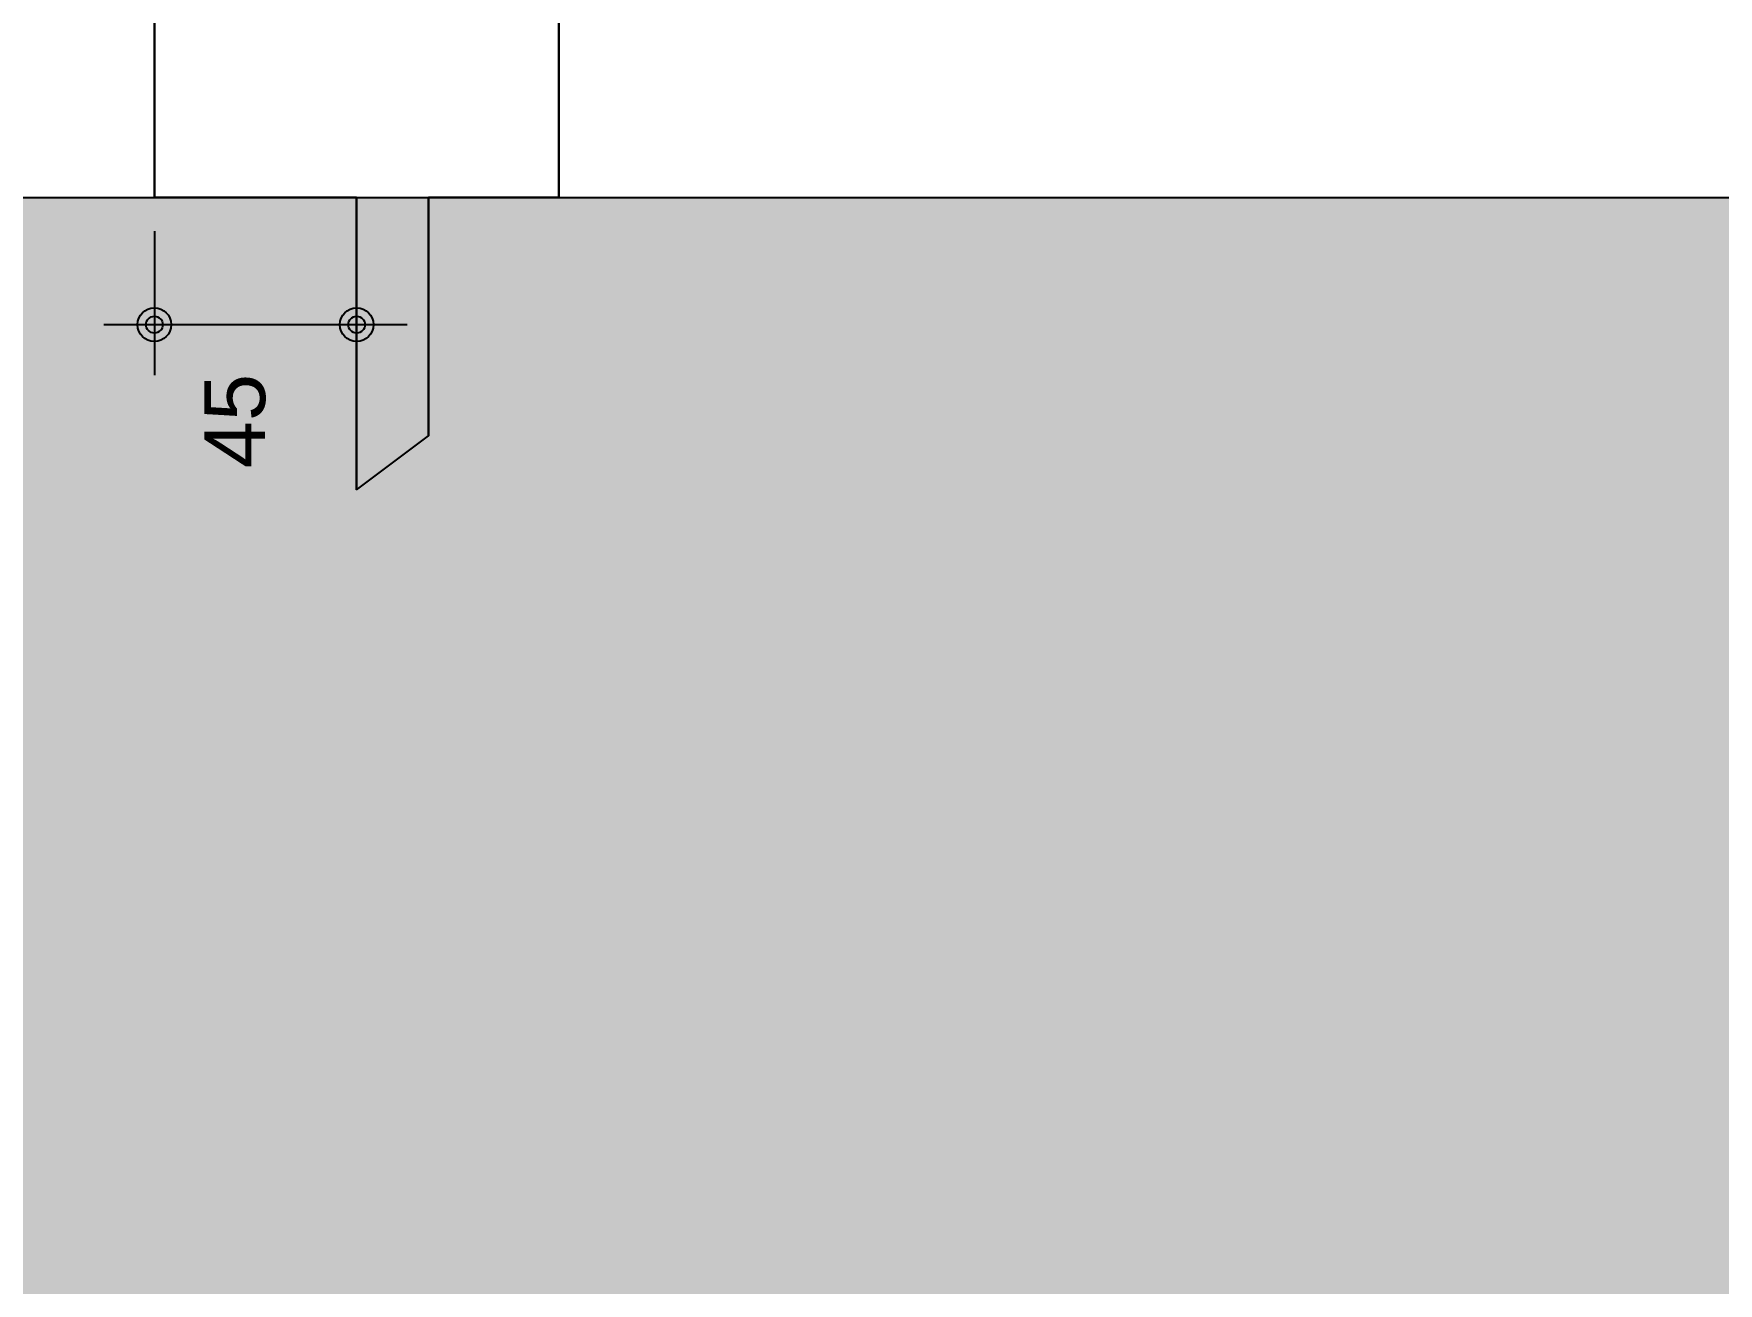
# Model space of a CAD drawing. Header units: millimetres. Extents: x 2609 to 8562, y 1432 to 7136.
# Drawn here: x 6286.2 to 6661, y 3772.3 to 4050.2 of the extents above; entities that cross this region are included whole.
import ezdxf

# ---------------------------------------------------------------- set-up
doc = ezdxf.new("R2010")
doc.units = ezdxf.units.MM
for name, color, linetype in [('1', 4, 'Continuous'), ('130', 24, 'Continuous'), ('18', 9, 'Continuous'), ('26', 1, 'Continuous'), ('30', 15, 'Continuous')]:
    doc.layers.add(name, color=color, linetype=linetype)
doc.styles.get("Standard").update_dxf_attribs({"font": 'arial.ttf'})

msp = doc.modelspace()

# ---------------------------------------------------------------- linework, layer by layer
at = {"layer": '1'}
msp.add_lwpolyline([(6106.68, 4013.81), (6919.18, 4013.81)], dxfattribs=at)
at = {"layer": '130'}
for points in [[(6106.68, 3522.31), (6106.68, 4013.81), (6919.18, 4013.81)], [(6106.68, 3522.31), (6919.18, 4013.81), (6912.18, 3544.81)]]:
    msp.add_solid(points, dxfattribs=at)
at = {"layer": '18'}
for p, q in [((6313.05, 4013.81), (6313.05, 4063.81)), ((6403.05, 4063.81), (6403.05, 4013.81)), ((6358.05, 4013.81), (6313.05, 4013.81)), ((6358.05, 3948.81), (6358.05, 4013.81)), ((6403.05, 4013.81), (6374.05, 4013.81)), ((6374.05, 4013.81), (6374.05, 3960.81))]:
    msp.add_line(p, q, dxfattribs=at)
at = {"layer": '26', "color": 3, "linetype": 'Continuous'}
for p, q in [((6313.05, 4013.81), (6313.05, 4013.81)), ((6358.05, 4013.81), (6358.05, 4013.81)), ((6313.05, 4006.31), (6313.05, 3974.27)), ((6358.05, 4006.31), (6358.05, 3974.27)), ((6301.8, 3985.52), (6369.3, 3985.52))]:
    msp.add_line(p, q, dxfattribs=at)
for centre, radius in [((6313.05, 3985.52), 3.75), ((6358.05, 3985.52), 3.75), ((6313.05, 3985.52), 1.87), ((6358.05, 3985.52), 1.87)]:
    msp.add_circle(centre, radius, dxfattribs=at)
at = {"layer": '30'}
msp.add_lwpolyline([(6358.05, 3948.81), (6374.05, 3960.81), (6374.05, 4013.81), (6403.05, 4013.81), (6403.05, 4063.81), (6372.05, 4063.81), (6372.05, 4126.81), (6358.05, 4138.81), (6358.05, 4063.81), (6313.05, 4063.81), (6313.05, 4013.81), (6358.05, 4013.81), (6358.05, 3948.81)], dxfattribs=at)

# ---------------------------------------------------------------- texts
at = {"layer": '26', "color": 3, "linetype": 'Continuous'}
msp.add_text('45', height=13.5, rotation=90, dxfattribs=at).set_placement((6337.69, 3953.59))

doc.saveas('drawing.dxf')
